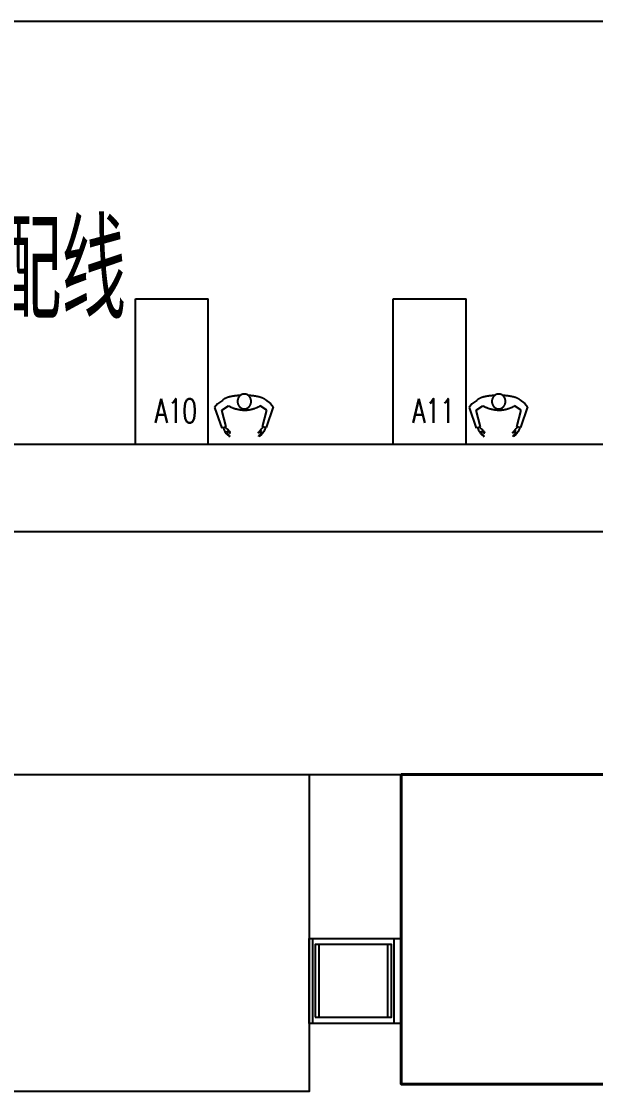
# Model space of a CAD drawing. Extents: x 539033 to 804858, y 468425 to 1263560.
# Drawn here: x 723384 to 728115, y 490528 to 499339 of the extents above; entities that cross this region are included whole.
import ezdxf

# ---------------------------------------------------------------- set-up
doc = ezdxf.new("R2010")
doc.units = 0
doc.header["$LTSCALE"] = 1000
doc.header["$MEASUREMENT"] = 0
doc.linetypes.add('HIDDEN2', pattern=[4.7625, 3.175, -1.5875])
doc.layers.get('0').update_dxf_attribs({"linetype": 'CONTINUOUS'})
doc.layers.add('4', color=7, linetype='HIDDEN2', lineweight=15)
for name, color, linetype in [('5剖面线层', 2, 'CONTINUOUS'), ('COLUMN', 9, 'CONTINUOUS'), ('柱子', 7, 'CONTINUOUS')]:
    doc.layers.add(name, color=color, linetype=linetype)
doc.styles.get("Standard").update_dxf_attribs({"font": 'txt.shx', "width": 0.7, "height": 500, "bigfont": 'hzdx.shx'})

# ---------------------------------------------------------------- blocks, each defined once
blk = doc.blocks.new('_FZHK')
blk.add_lwpolyline([(-0.5, -0.5), (0.5, -0.5), (0.5, 0.5), (-0.5, 0.5)], close=True)

msp = doc.modelspace()

# ---------------------------------------------------------------- linework, layer by layer
at = {"linetype": 'Continuous', "lineweight": 25}
for p, q in [((724322.7, 497054.1), (724922.7, 497054.1)), ((726448.3, 497054.5), (727048.3, 497054.5))]:
    msp.add_line(p, q, dxfattribs=at)
at = {"color": 7, "linetype": 'Continuous', "lineweight": 25}
for p, q in [((724322.7, 495854.1), (724322.7, 497054.1)), ((724922.7, 495854.1), (724922.7, 497054.1)), ((726448.3, 495854.5), (726448.3, 497054.5)), ((727048.3, 495854.5), (727048.3, 497054.5))]:
    msp.add_line(p, q, dxfattribs=at)
at = {"color": 2, "lineweight": 25, "ltscale": 100}
for points in [[(725753.9, 491789.3), (726453.9, 491789.3), (726453.9, 491089.3), (725753.9, 491089.3)], [(725783.9, 491789.3), (726513.9, 491789.3), (726513.9, 491089.3), (725783.9, 491089.3)]]:
    msp.add_lwpolyline(points, close=True, dxfattribs=at)
at = {"layer": '4', "color": 0, "lineweight": 25}
for p, q in [((724999.3, 496189.9), (724976.2, 496161.1)), ((724976.2, 496161.1), (725035.4, 495989.9)), ((725040, 496218.9), (724999.3, 496189.9)), ((725035.6, 496139.4), (725091.1, 496173.9)), ((727095.3, 496189.9), (727072.2, 496161.1)), ((727072.2, 496161.1), (727131.4, 495989.9)), ((727136, 496218.9), (727095.3, 496189.9)), ((727131.6, 496139.4), (727187.1, 496173.9)), ((725070.2, 496001.4), (725035.6, 496139.4)), ((727166.3, 496001.4), (727131.6, 496139.4)), ((725041.4, 495994.2), (725070.2, 496001.4)), ((727137.4, 495994.2), (727166.3, 496001.4))]:
    msp.add_line(p, q, dxfattribs=at)
for points in [[(725040, 496218.9, -0.103432), (725045.2, 496224.2, -0.080082), (725090.6, 496245, -0.039093), (725144.6, 496255.6, -0.016245), (725187.1, 496259.1, -0.028628)], [(727136, 496218.9, -0.103432), (727141.2, 496224.2, -0.080082), (727186.6, 496245, -0.039093), (727240.7, 496255.6, -0.016245), (727283.2, 496259.1, -0.028628)]]:
    msp.add_lwpolyline(points, format="xyb", dxfattribs=at)
for points in [[(725220.7, 496148.7, -0.106438), (725199.5, 496153.3, -0.101435), (725181, 496166.7, -0.09508), (725168.9, 496186.3, -0.091026), (725164.5, 496210, -0.091026), (725168.9, 496233.7, -0.09508), (725181, 496253.3, -0.101435), (725199.5, 496266.7, -0.106438), (725220.7, 496271.2, -0.106438), (725242, 496266.7, -0.101435), (725260.5, 496253.3, -0.09508), (725272.6, 496233.7, -0.091026), (725276.9, 496210, -0.091026), (725272.6, 496186.3, -0.09508), (725260.5, 496166.7, -0.101435), (725242, 496153.3, -0.106438)], [(727316.7, 496148.7, -0.106438), (727295.5, 496153.3, -0.101435), (727277, 496166.7, -0.09508), (727264.9, 496186.3, -0.091026), (727260.5, 496210, -0.091026), (727264.9, 496233.7, -0.09508), (727277, 496253.3, -0.101435), (727295.5, 496266.7, -0.106438), (727316.7, 496271.2, -0.106438), (727338, 496266.7, -0.101435), (727356.5, 496253.3, -0.09508), (727368.6, 496233.7, -0.091026), (727372.9, 496210, -0.091026), (727368.6, 496186.3, -0.09508), (727356.5, 496166.7, -0.101435), (727338, 496153.3, -0.106438)]]:
    msp.add_lwpolyline(points, format="xyb", close=True, dxfattribs=at)
for points in [[(725395.4, 496223.2), (725436.2, 496194.2), (725459.3, 496165.3), (725400.1, 495994.2), (725371.2, 496001.4), (725405.8, 496139.4), (725350.4, 496173.9)], [(727491.4, 496223.2), (727532.2, 496194.2), (727555.3, 496165.3), (727496.1, 495994.2), (727467.2, 496001.4), (727501.9, 496139.4), (727446.4, 496173.9)], [(725045.9, 495995.4), (725055.2, 495974.4), (725061.3, 495961.8), (725070, 495945.3), (725079.5, 495937), (725095.4, 495924.5), (725101.5, 495922.7), (725102.1, 495925.1), (725097.6, 495929), (725087.9, 495937.5), (725082.6, 495942.9), (725079.9, 495951.3), (725077.4, 495963.1), (725078.7, 495964.6), (725083.8, 495964.7), (725090.3, 495959), (725095, 495954), (725100.6, 495952.1), (725105.1, 495952.1), (725106.1, 495955.2), (725100.7, 495958.3), (725095.2, 495964.3), (725090.1, 495970.9), (725085.3, 495978.7), (725078.8, 495983.9), (725070.4, 495990.2), (725065.8, 496000.3)], [(725395.5, 495995.4), (725386.2, 495974.4), (725380.2, 495961.8), (725371.4, 495945.3), (725361.9, 495937), (725346, 495924.5), (725339.9, 495922.7), (725339.4, 495925.1), (725343.8, 495929), (725353.5, 495937.5), (725358.9, 495942.9), (725361.6, 495951.3), (725364.1, 495963.1), (725362.7, 495964.6), (725357.7, 495964.7), (725351.1, 495959), (725346.4, 495954), (725340.8, 495952.1), (725336.3, 495952.1), (725335.4, 495955.2), (725340.7, 495958.3), (725346.2, 495964.3), (725351.3, 495970.9), (725356.2, 495978.7), (725362.6, 495983.9), (725371, 495990.2), (725375.6, 496000.3)], [(727141.9, 495995.4), (727151.2, 495974.4), (727157.3, 495961.8), (727166.1, 495945.3), (727175.6, 495937), (727191.4, 495924.5), (727197.6, 495922.7), (727198.1, 495925.1), (727193.7, 495929), (727183.9, 495937.5), (727178.6, 495942.9), (727175.9, 495951.3), (727173.4, 495963.1), (727174.7, 495964.6), (727179.8, 495964.7), (727186.3, 495959), (727191, 495954), (727196.6, 495952.1), (727201.2, 495952.1), (727202.1, 495955.2), (727196.7, 495958.3), (727191.2, 495964.3), (727186.1, 495970.9), (727181.3, 495978.7), (727174.9, 495983.9), (727166.4, 495990.2), (727161.9, 496000.3)], [(727491.5, 495995.4), (727482.2, 495974.4), (727476.2, 495961.8), (727467.4, 495945.3), (727457.9, 495937), (727442, 495924.5), (727435.9, 495922.7), (727435.4, 495925.1), (727439.8, 495929), (727449.5, 495937.5), (727454.9, 495942.9), (727457.6, 495951.3), (727460.1, 495963.1), (727458.8, 495964.6), (727453.7, 495964.7), (727447.1, 495959), (727442.4, 495954), (727436.8, 495952.1), (727432.3, 495952.1), (727431.4, 495955.2), (727436.7, 495958.3), (727442.2, 495964.3), (727447.3, 495970.9), (727452.2, 495978.7), (727458.6, 495983.9), (727467, 495990.2), (727471.6, 496000.3)], [(725106, 495954.9), (725105.4, 495955.1), (725104.8, 495955.2), (725104.2, 495955.3), (725103.8, 495955.4), (725103.5, 495955.6), (725103.2, 495955.7), (725103, 495955.8), (725102.7, 495955.9), (725102.5, 495956.1), (725102.3, 495956.2), (725102.2, 495956.3), (725102, 495956.4), (725101.8, 495956.5), (725101.7, 495956.7), (725101.6, 495956.8), (725101.5, 495956.9), (725101.4, 495957), (725101.3, 495957.2), (725101.3, 495957.3), (725101.3, 495957.4), (725101.2, 495957.5), (725101.3, 495957.7), (725101.3, 495957.8), (725101.3, 495958)], [(725335.4, 495954.9), (725336.1, 495955.1), (725336.7, 495955.2), (725337.2, 495955.3), (725337.6, 495955.4), (725337.9, 495955.6), (725338.2, 495955.7), (725338.5, 495955.8), (725338.7, 495955.9), (725338.9, 495956.1), (725339.1, 495956.2), (725339.3, 495956.3), (725339.4, 495956.4), (725339.6, 495956.5), (725339.7, 495956.7), (725339.9, 495956.8), (725340, 495956.9), (725340, 495957), (725340.1, 495957.2), (725340.2, 495957.3), (725340.2, 495957.4), (725340.2, 495957.5), (725340.2, 495957.7), (725340.2, 495957.8), (725340.1, 495958)], [(727202, 495954.9), (727201.4, 495955.1), (727200.8, 495955.2), (727200.3, 495955.3), (727199.9, 495955.4), (727199.5, 495955.6), (727199.2, 495955.7), (727199, 495955.8), (727198.8, 495955.9), (727198.6, 495956.1), (727198.4, 495956.2), (727198.2, 495956.3), (727198, 495956.4), (727197.9, 495956.5), (727197.7, 495956.7), (727197.6, 495956.8), (727197.5, 495956.9), (727197.4, 495957), (727197.3, 495957.2), (727197.3, 495957.3), (727197.3, 495957.4), (727197.3, 495957.5), (727197.3, 495957.7), (727197.3, 495957.8), (727197.3, 495958)], [(727431.5, 495954.9), (727432.1, 495955.1), (727432.7, 495955.2), (727433.2, 495955.3), (727433.6, 495955.4), (727434, 495955.6), (727434.3, 495955.7), (727434.5, 495955.8), (727434.7, 495955.9), (727434.9, 495956.1), (727435.1, 495956.2), (727435.3, 495956.3), (727435.5, 495956.4), (727435.6, 495956.5), (727435.8, 495956.7), (727435.9, 495956.8), (727436, 495956.9), (727436.1, 495957), (727436.1, 495957.2), (727436.2, 495957.3), (727436.2, 495957.4), (727436.2, 495957.5), (727436.2, 495957.7), (727436.2, 495957.8), (727436.1, 495958)]]:
    msp.add_lwpolyline(points, dxfattribs=at)
for centre, radius, start, end in [((725219.6, 495603.5), 656.4, 83.44084, 86.95853), ((725254.3, 495905.4), 352.5, 74.48586, 83.44084), ((725306.6, 496093.6), 157.2, 56.1715, 74.48586), ((727315.6, 495603.5), 656.4, 83.44084, 86.95853), ((727350.4, 495905.4), 352.5, 74.48586, 83.44084), ((727402.6, 496093.6), 157.2, 56.1715, 74.48586), ((725230, 496429.4), 290.7, 241.46507, 269.23099), ((725220.7, 496394.2), 255.6, 271.17263, 300.478), ((725384.1, 496209.2), 18, 50.89829, 56.1715), ((727326, 496429.4), 290.7, 241.46507, 269.23099), ((727316.7, 496394.2), 255.6, 271.17263, 300.478), ((727480.1, 496209.2), 18, 50.89829, 56.1715)]:
    msp.add_arc(centre, radius, start, end, dxfattribs=at)
at = {"layer": '5剖面线层', "color": 6, "lineweight": 25, "ltscale": 100}
msp.add_lwpolyline([(714483.9, 493138), (725753.9, 493138), (725753.9, 490527.8), (714483.9, 490527.8)], close=True, dxfattribs=at)
at = {"layer": '5剖面线层', "color": 5, "lineweight": 40, "ltscale": 100}
msp.add_lwpolyline([(726513.9, 493138), (747045.5, 493138), (747045.5, 490589.2), (726513.9, 490589.2)], close=True, dxfattribs=at)
at = {"layer": '柱子', "color": 2, "lineweight": 25, "ltscale": 100}
for p, q in [((747045.5, 499338.9), (697102.9, 499338.9)), ((697103.2, 493138.1), (747045.5, 493137.8))]:
    msp.add_line(p, q, dxfattribs=at)
at = {"layer": '柱子', "lineweight": 25, "ltscale": 100}
for p, q in [((747045.5, 495858.8), (697302.9, 495853.2)), ((697303.2, 495138.2), (747045.7, 495139.3))]:
    msp.add_line(p, q, dxfattribs=at)

# ---------------------------------------------------------------- block references
at = {"layer": 'COLUMN', "xscale": 600, "yscale": 600, "zscale": 600}
for p in [(726103.9, 491439.3), (726103.9, 491439.3), (726133.9, 491439.3)]:
    msp.add_blockref('_FZHK', p, dxfattribs=at)

# ---------------------------------------------------------------- texts
at = {"color": 1, "linetype": 'Continuous', "lineweight": 25, "ltscale": 100, "width": 0.7}
for s, height, p in [('装配线', 800, (722649.7, 496889.6)), ('A10', 200, (724482.3, 496032.6)), ('A11', 200, (726605.8, 496032.6))]:
    msp.add_text(s, height=height, dxfattribs=at).set_placement(p)

doc.saveas('drawing.dxf')
